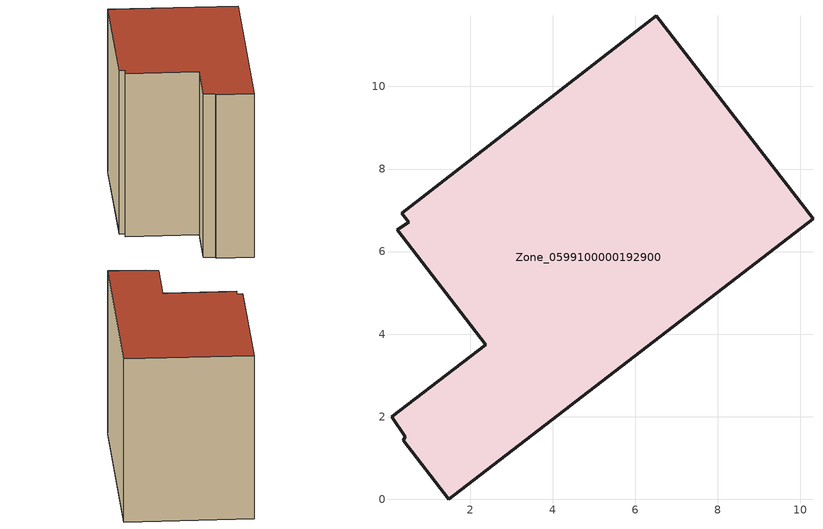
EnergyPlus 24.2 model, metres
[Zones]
Zone_0599100000192900
 floor ground (C_G): 0.42,1.51 0.09,1.99 2.37,3.74 0.23,6.53 0.51,6.72 0.34,6.93 6.51,11.71 10.3,6.79 1.48,0 0.38,1.43 z0
 wall outside (C_F): 10.3,6.79 6.51,11.71 0.34,6.93 0.51,6.72 0.23,6.53 2.37,3.74 0.09,1.99 0.42,1.51 0.38,1.43 1.48,0 10.3,6.79 z0:8.33
 roof outside (C_R): 0.09,1.99 0.42,1.51 0.38,1.43 1.48,0 10.3,6.79 6.51,11.71 0.34,6.93 0.51,6.72 0.23,6.53 2.37,3.74 z8.33
[BUILDING]
Pand.0599100000192900: North Axis=0; Terrain=City; Loads Convergence Tolerance Value=0.04; Temperature Convergence Tolerance Value=0.4; Solar Distribution=FullExterior; Maximum Number of Warmup Days=25; Minimum Number of Warmup Days=1
[Site:Location]
Rotterdam.The.Hague.AP_ZH_NLD Design_Conditions: Latitude=51.96; Longitude=4.45; Time Zone=1; Elevation=-4.5
[SITE:GROUNDTEMPERATURE:BUILDINGSURFACE]
18, 18, 18, 18, 18, 18, 18, 18, 18, 18, 18, 18
[MATERIAL] Thermal Absorptance=0.9; Solar Absorptance=0.7; Visible Absorptance=0.7
Name | Roughness | Thickness | Conductivity | Density | Specific Heat
G.TC.1975-1991 | MediumSmooth | 0.15 | 0.288461 | 540 | 1210
F.TC.1975-1991 | Rough | 0.3 | 0.230769 | 1920 | 840
R.TC.1975-1991 | MediumRough | 0.2 | 0.153846 | 1500 | 1000
[CONSTRUCTION]
C_G: G.TC.1975-1991
C_F: F.TC.1975-1991
C_R: R.TC.1975-1991
[ZONE]
Zone_0599100000192900: Type=1; Multiplier=1; Ceiling Height=Autocalculate; Volume=Autocalculate; Floor Area=autocalculate; Part of Total Floor Area=Yes
[ZONEINFILTRATION:DESIGNFLOWRATE]
Infil_Zone_0599100000192900: Zone or ZoneList or Space or SpaceList=Zone_0599100000192900; Schedule=AlwaysOn; Design Flow Rate Calculation Method=Flow/Area; Flow Rate per Floor Area=0.003; Constant Term Coefficient=1; Temperature Term Coefficient=0; Velocity Term Coefficient=0; Velocity Squared Term Coefficient=0
[HVACTEMPLATE:ZONE:IDEALLOADSAIRSYSTEM]
Zone_0599100000192900: Maximum Heating Supply Air Temperature=50; Minimum Cooling Supply Air Temperature=13; Maximum Heating Supply Air Humidity Ratio=0.0156; Minimum Cooling Supply Air Humidity Ratio=0.0077; Heating Limit=NoLimit; Cooling Limit=NoLimit; Dehumidification Control Type=ConstantSensibleHeatRatio; Cooling Sensible Heat Ratio=0.7; Dehumidification Setpoint=60; Humidification Control Type=None; Humidification Setpoint=30; Outdoor Air Method=None; Outdoor Air Flow Rate per Person=0.00944; Outdoor Air Flow Rate per Zone Floor Area=0; Outdoor Air Flow Rate per Zone=0; Demand Controlled Ventilation Type=None; Outdoor Air Economizer Type=NoEconomizer; Heat Recovery Type=None; Sensible Heat Recovery Effectiveness=0.7; Latent Heat Recovery Effectiveness=0.65
[ZONECONTROL:THERMOSTAT]
ThermostatControl_Zone_0599100000192900: Zone or ZoneList=Zone_0599100000192900; Control Type Schedule=DualSetpointControlType; Control 1=Thermostat_Zone_0599100000192900; Temperature Difference Between Cutout And Setpoint=0
[THERMOSTATSETPOINT:DUALSETPOINT]
Thermostat_Zone_0599100000192900: Heating Setpoint Temperature Schedule=HeatingSetpoint_Zone_0599100000192900; Cooling Setpoint Temperature Schedule=CoolingSetpoint_Zone_0599100000192900
[SCHEDULE:COMPACT]
HeatingSetpoint_Zone_0599100000192900: Through: 12/31, For: AllDays, Until: 24:00, 21
CoolingSetpoint_Zone_0599100000192900: Through: 12/31, For: AllDays, Until: 24:00, 24
DualSetpointControlType: Through: 12/31, For: AllDays, Until: 24:00, 4
AlwaysOn: Through: 12/31, For: AllDays, Until: 24:00, 1
